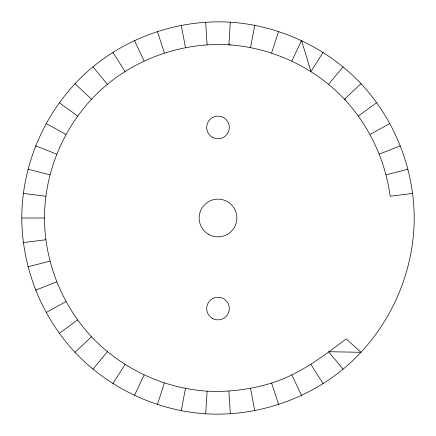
<?xml version="1.0" encoding="UTF-8"?>
<svg xmlns="http://www.w3.org/2000/svg" width="436" height="436" viewBox="0 0 436 436"><rect width="100%" height="100%" fill="white"/><g stroke="black" fill="none" stroke-linecap="round" stroke-linejoin="round"><path stroke-width="0.65" d="M21.8 218C21.855 160.295 48.51 103.648 92.939 66.828C131.132 35.469 180.989 19.271 230.317 22.187C279.629 25.479 327.06 47.797 361.024 83.69C394.716 119.846 414.009 168.585 414.2 218C414.146 275.705 387.49 332.352 343.061 369.172C304.868 400.531 255.011 416.729 205.683 413.813C156.371 410.521 108.94 388.204 74.976 352.31C41.284 316.155 21.991 267.415 21.8 218L44.483 218C44.532 166.966 68.103 116.87 107.398 84.301C141.542 56.211 186.232 42.058 230.317 44.826M205.683 413.813L207.105 391.174C163.495 388.263 121.551 368.524 91.511 336.783C61.716 304.808 44.652 261.704 44.483 218M230.317 22.187L228.895 44.826C272.505 47.737 314.449 67.476 344.489 99.217C369.232 125.922 385.348 160.165 390.149 196.255L412.652 193.41M181.234 410.723L185.485 388.443M250.515 47.557L254.766 25.277M157.369 404.597L164.383 383.026M271.617 52.974L278.631 31.403M134.462 395.528L144.12 375.004M291.88 60.996L301.538 40.472L310.977 71.493L323.13 52.342M112.87 383.658L125.023 364.507M92.939 369.172L107.398 351.699M328.602 84.301L343.061 66.828M74.976 352.31L91.511 336.783M361.024 83.69L344.489 99.217L345.683 99.86M59.269 333.322L77.624 319.991M358.376 116.009L376.731 102.678M207.105 391.174C228.922 392.242 250.755 389.484 271.617 383.026C299.674 374.29 323.098 356.326 346.233 338.886L361.024 352.31L328.602 351.699L343.061 369.172M46.069 312.519L65.945 301.592M370.055 134.408L389.931 123.481M35.578 290.223L56.669 281.874M379.331 154.126L400.422 145.777M27.964 266.794L49.933 261.153M386.067 174.847L408.036 169.206M23.348 242.59L45.851 239.745M23.348 193.41L45.851 196.255M27.964 169.206L49.933 174.847M35.578 145.777L56.669 154.126M46.069 123.481L65.945 134.408M59.269 102.678L77.624 116.009M74.976 83.69L91.511 99.217M92.939 66.828L107.398 84.301M112.87 52.342L125.023 71.493M310.977 364.507L323.13 383.658M134.462 40.472L144.12 60.996M291.88 375.004L301.538 395.528M157.369 31.403L164.383 52.974M271.617 383.026L278.631 404.597M181.234 25.277L185.485 47.557M250.515 388.443L254.766 410.723M205.683 22.187L207.105 44.826M228.895 391.174L230.317 413.813M208.566 234.339A18.868 18.868 0 0 0 236.868 218A18.868 18.868 0 0 0 208.566 201.661A18.868 18.868 0 0 0 208.566 234.339M212.343 137.247A11.32 11.32 0 0 0 229.32 127.448A11.32 11.32 0 0 0 212.343 117.644A11.32 11.32 0 0 0 212.343 137.247M212.343 318.356A11.32 11.32 0 0 0 229.32 308.552A11.32 11.32 0 0 0 212.343 298.753A11.32 11.32 0 0 0 212.343 318.356"/></g></svg>
